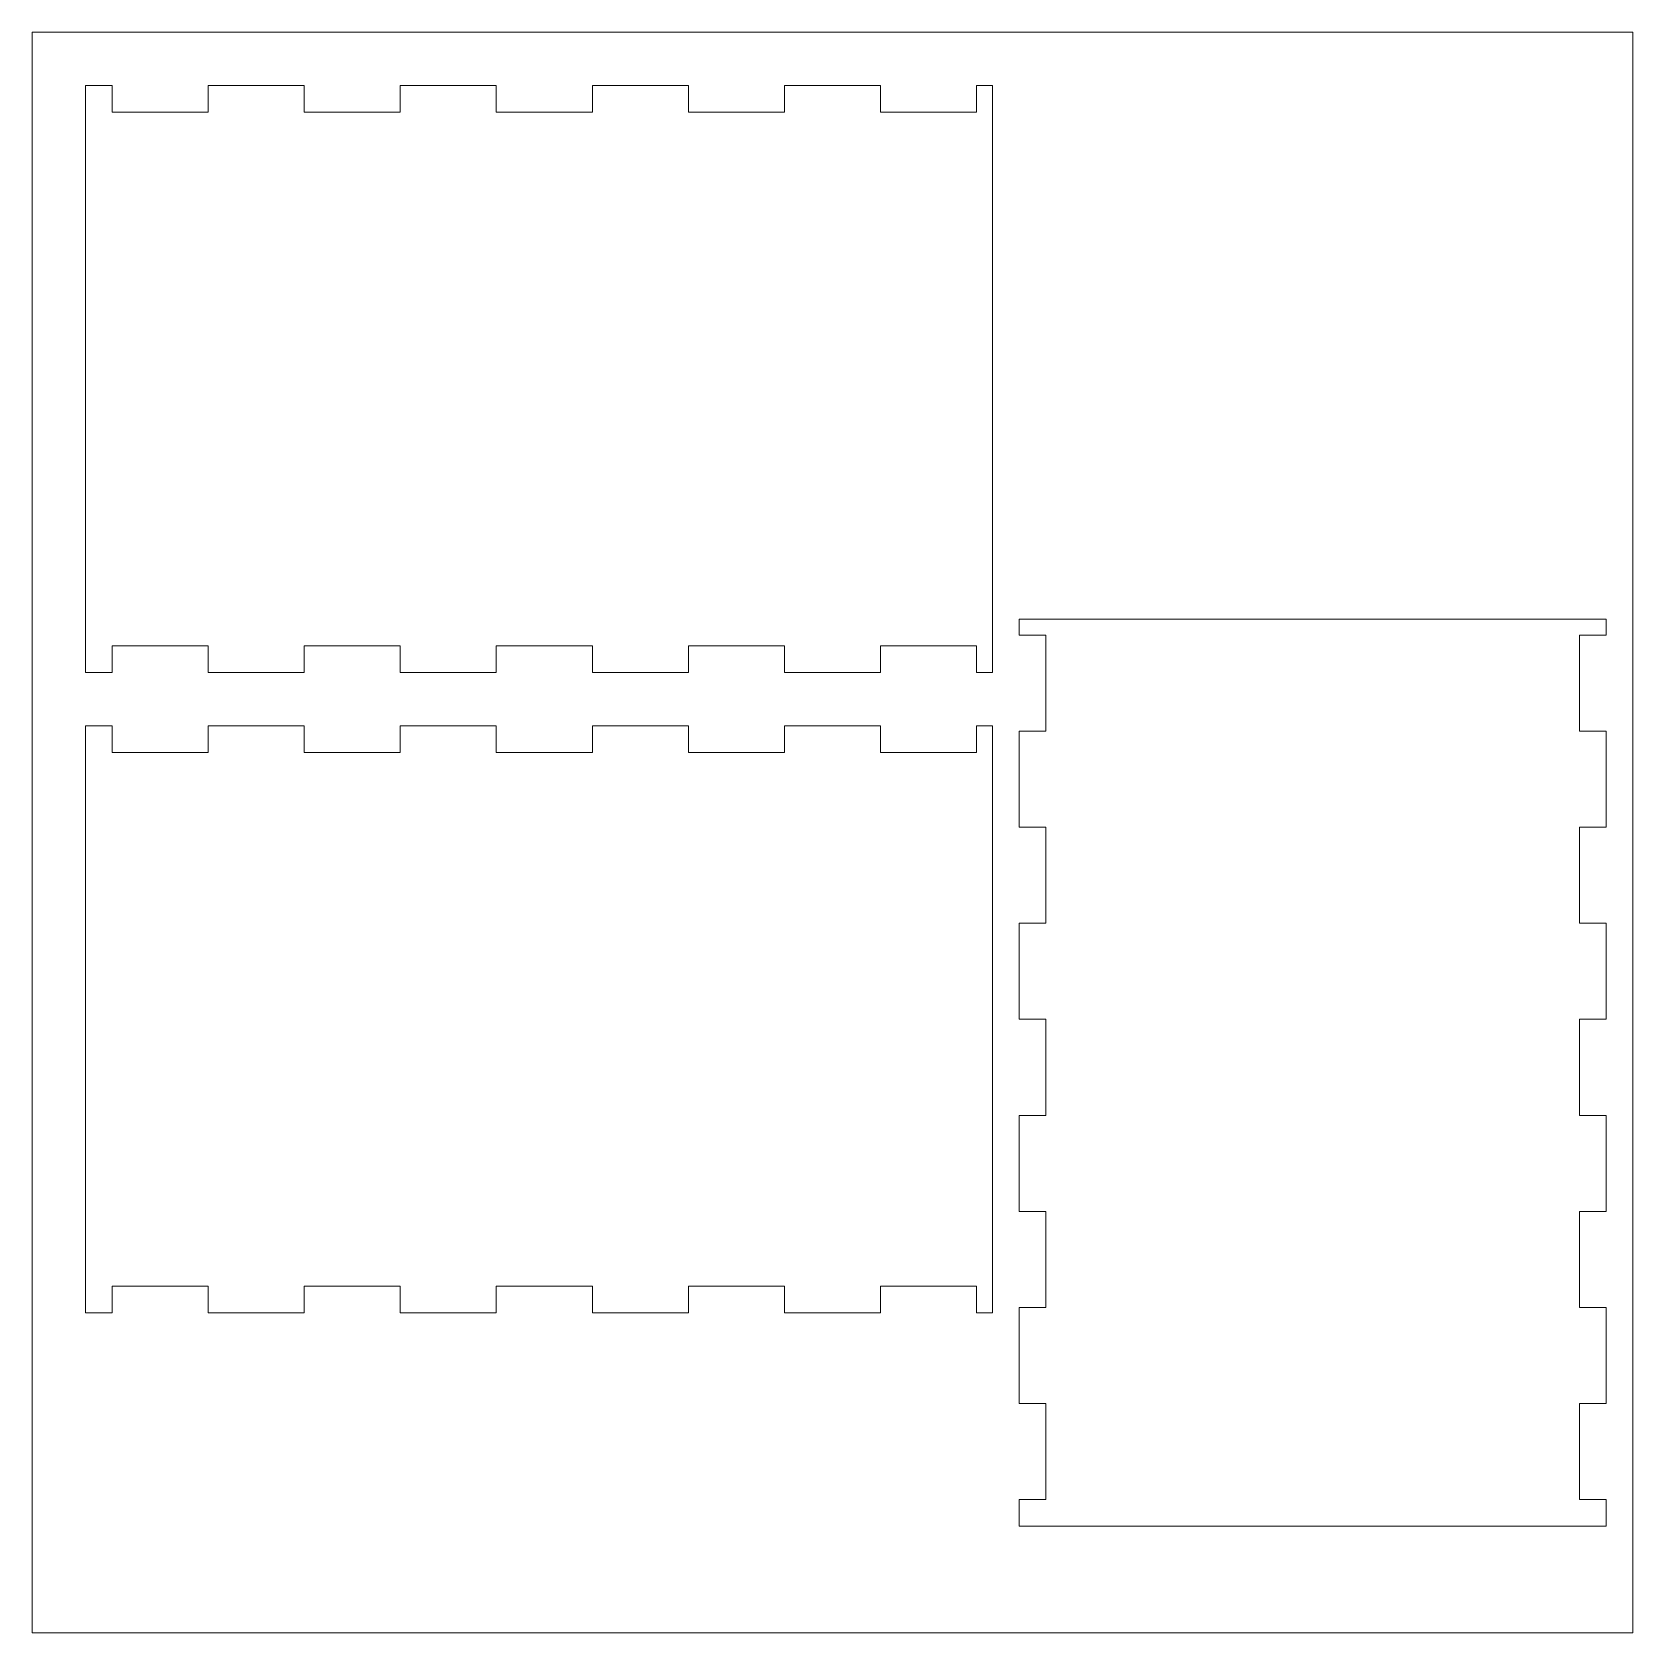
# Model space of a CAD drawing. Header units: millimetres. Extents: x 0 to 300, y 0 to 300.
import ezdxf

# ---------------------------------------------------------------- set-up
doc = ezdxf.new("R2010")
doc.units = ezdxf.units.MM
doc.layers.get('0').update_dxf_attribs({"lineweight": 0})

msp = doc.modelspace()

# ---------------------------------------------------------------- linework, layer by layer
for p, q in [((0, 0), (0, 300)), ((0, 300), (300, 300)), ((300, 300), (300, 0)), ((300, 0), (0, 0))]:
    msp.add_line(p, q)
at = {"color": 1, "true_color": 0xff0000}
for p, q in [((15, 290), (10, 290)), ((10, 290), (10, 180)), ((15, 285), (15, 290)), ((51, 290), (33, 290)), ((33, 290), (33, 285)), ((51, 285), (51, 290)), ((87, 290), (69, 290)), ((69, 290), (69, 285)), ((87, 285), (87, 290)), ((123, 290), (105, 290)), ((105, 290), (105, 285)), ((123, 285), (123, 290)), ((159, 290), (141, 290)), ((141, 290), (141, 285)), ((159, 285), (159, 290)), ((180, 290), (177, 290)), ((177, 290), (177, 285)), ((180, 180), (180, 290)), ((33, 285), (15, 285)), ((69, 285), (51, 285)), ((105, 285), (87, 285)), ((141, 285), (123, 285)), ((177, 285), (159, 285)), ((185, 190), (185, 187)), ((295, 190), (185, 190)), ((295, 187), (295, 190)), ((185, 187), (190, 187)), ((190, 187), (190, 169)), ((290, 169), (290, 187)), ((290, 187), (295, 187)), ((15, 180), (15, 185)), ((15, 185), (33, 185)), ((33, 185), (33, 180)), ((51, 180), (51, 185)), ((51, 185), (69, 185)), ((69, 185), (69, 180)), ((87, 180), (87, 185)), ((87, 185), (105, 185)), ((105, 185), (105, 180)), ((123, 180), (123, 185)), ((123, 185), (141, 185)), ((141, 185), (141, 180)), ((159, 180), (159, 185)), ((159, 185), (177, 185)), ((177, 185), (177, 180)), ((10, 180), (15, 180)), ((33, 180), (51, 180)), ((69, 180), (87, 180)), ((105, 180), (123, 180)), ((141, 180), (159, 180)), ((177, 180), (180, 180)), ((15, 170), (10, 170)), ((10, 170), (10, 60)), ((15, 165), (15, 170)), ((51, 170), (33, 170)), ((33, 170), (33, 165)), ((51, 165), (51, 170)), ((87, 170), (69, 170)), ((69, 170), (69, 165)), ((87, 165), (87, 170)), ((123, 170), (105, 170)), ((105, 170), (105, 165)), ((123, 165), (123, 170)), ((159, 170), (141, 170)), ((141, 170), (141, 165)), ((159, 165), (159, 170)), ((180, 170), (177, 170)), ((177, 170), (177, 165)), ((180, 60), (180, 170)), ((190, 169), (185, 169)), ((185, 169), (185, 151)), ((295, 169), (290, 169)), ((295, 151), (295, 169)), ((33, 165), (15, 165)), ((69, 165), (51, 165)), ((105, 165), (87, 165)), ((141, 165), (123, 165)), ((177, 165), (159, 165)), ((185, 151), (190, 151)), ((190, 151), (190, 133)), ((290, 133), (290, 151)), ((290, 151), (295, 151)), ((190, 133), (185, 133)), ((185, 133), (185, 115)), ((295, 133), (290, 133)), ((295, 115), (295, 133)), ((185, 115), (190, 115)), ((190, 115), (190, 97)), ((290, 97), (290, 115)), ((290, 115), (295, 115)), ((190, 97), (185, 97)), ((185, 97), (185, 79)), ((295, 97), (290, 97)), ((295, 79), (295, 97)), ((185, 79), (190, 79)), ((190, 79), (190, 61)), ((290, 61), (290, 79)), ((290, 79), (295, 79)), ((15, 60), (15, 65)), ((15, 65), (33, 65)), ((33, 65), (33, 60)), ((51, 60), (51, 65)), ((51, 65), (69, 65)), ((69, 65), (69, 60)), ((87, 60), (87, 65)), ((87, 65), (105, 65)), ((105, 65), (105, 60)), ((123, 60), (123, 65)), ((123, 65), (141, 65)), ((141, 65), (141, 60)), ((159, 60), (159, 65)), ((159, 65), (177, 65)), ((177, 65), (177, 60)), ((10, 60), (15, 60)), ((33, 60), (51, 60)), ((69, 60), (87, 60)), ((105, 60), (123, 60)), ((141, 60), (159, 60)), ((177, 60), (180, 60)), ((190, 61), (185, 61)), ((185, 61), (185, 43)), ((295, 61), (290, 61)), ((295, 43), (295, 61)), ((185, 43), (190, 43)), ((190, 43), (190, 25)), ((290, 25), (290, 43)), ((290, 43), (295, 43)), ((190, 25), (185, 25)), ((185, 25), (185, 20)), ((295, 25), (290, 25)), ((295, 20), (295, 25)), ((185, 20), (295, 20))]:
    msp.add_line(p, q, dxfattribs=at)

doc.saveas('drawing.dxf')
